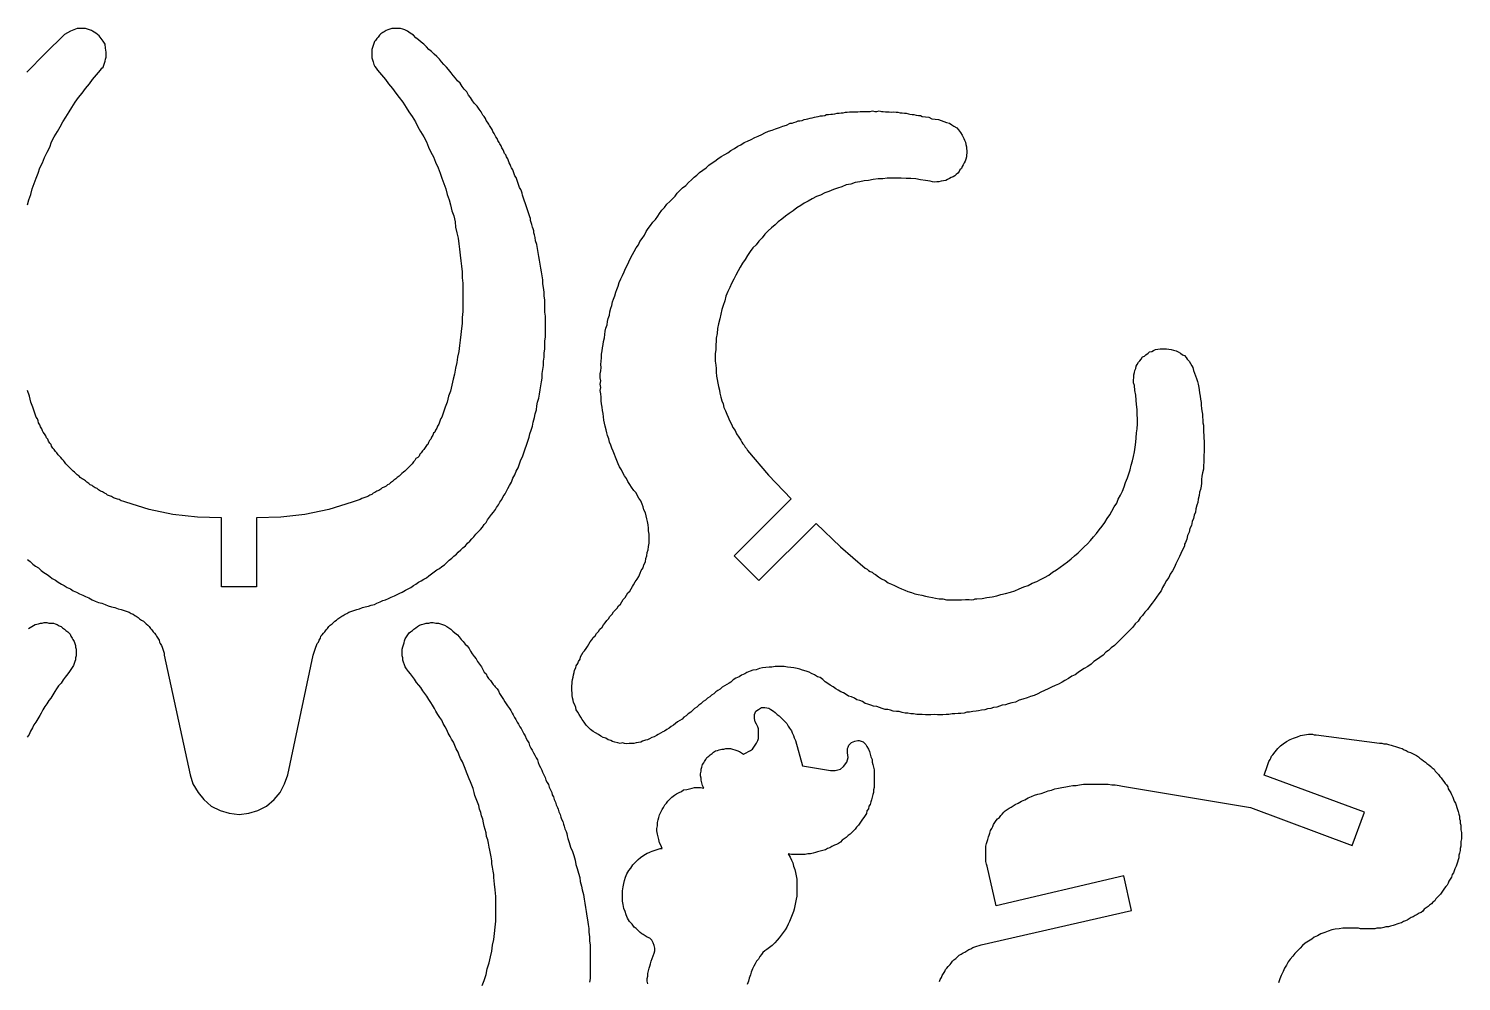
# Model space of a CAD drawing. Extents: x 6 to 899, y 6 to 466.
# Drawn here: x 441.8 to 688.6, y 302 to 466 of the extents above; entities that cross this region are included whole.
import ezdxf

# ---------------------------------------------------------------- set-up
doc = ezdxf.new("R2010")
doc.units = 0
doc.header["$MEASUREMENT"] = 0
doc.layers.add('DEFAULT_LAYER', color=1, linetype='Continuous')

msp = doc.modelspace()

# ---------------------------------------------------------------- linework, layer by layer
at = {"layer": 'DEFAULT_LAYER'}
for points in [[(441.65, 435.68), (441.87, 436.58), (442.21, 437.47), (442.43, 438.48), (442.77, 439.38), (443.1, 440.27), (443.44, 441.17), (443.78, 442.07), (444.22, 442.96), (444.56, 443.86), (445.01, 444.75), (445.46, 445.65), (445.79, 446.55), (446.24, 447.44), (446.8, 448.34), (447.25, 449.12), (447.7, 450.02), (448.26, 450.8), (448.82, 451.7), (449.27, 452.49), (449.83, 453.38), (450.39, 454.17), (451.06, 454.95), (451.62, 455.73), (452.29, 456.52), (452.85, 457.3), (453.52, 458.09), (454.19, 458.87), (454.42, 459.21), (454.64, 459.43), (454.75, 459.77), (454.87, 460.1), (454.98, 460.44), (455.09, 460.78), (455.2, 461.11), (455.2, 461.45), (455.2, 462.01), (455.09, 462.68), (454.98, 463.35), (454.64, 463.91), (454.31, 464.36), (453.97, 464.81), (453.41, 465.26), (452.85, 465.59), (452.63, 465.7), (452.29, 465.82), (451.95, 465.93), (451.62, 466.04), (451.28, 466.04), (450.95, 466.04), (450.5, 466.04), (450.16, 466.04), (449.04, 465.59), (448.03, 465.03), (444.67, 461.78), (441.54, 458.53)], [(441.65, 374.62), (442.1, 374.29), (442.54, 373.84), (442.99, 373.5), (443.55, 373.17), (444, 372.72), (444.45, 372.38), (445.01, 372.05), (445.46, 371.71), (445.9, 371.37), (446.46, 371.04), (446.91, 370.7), (447.47, 370.37), (447.92, 370.14), (448.48, 369.81), (449.04, 369.58), (449.49, 369.25), (450.05, 369.02), (450.61, 368.69), (451.17, 368.46), (451.62, 368.24), (452.18, 368.01), (452.74, 367.68), (453.3, 367.45), (453.86, 367.23), (454.42, 367.12), (454.98, 366.89), (455.54, 366.67), (456.1, 366.45), (456.66, 366.33), (457.22, 366.11), (457.78, 366), (458.12, 365.88), (458.45, 365.77), (458.79, 365.66), (459.12, 365.55), (459.46, 365.32), (459.8, 365.21), (460.13, 364.99), (460.36, 364.88), (460.69, 364.65), (460.92, 364.43), (461.25, 364.2), (461.59, 363.98), (461.81, 363.76), (462.04, 363.53), (462.37, 363.31), (462.6, 363.08), (462.82, 362.75), (463.05, 362.52), (463.27, 362.19), (463.49, 361.96), (463.72, 361.63), (463.83, 361.4), (464.05, 361.07), (464.28, 360.73), (464.39, 360.4), (464.5, 360.17), (464.73, 359.84), (464.84, 359.5), (464.95, 359.16), (465.06, 358.83), (465.17, 358.49), (465.17, 358.15), (469.65, 337.54), (470.1, 335.97), (471, 334.52), (472.01, 333.28), (473.24, 332.16), (474.81, 331.38), (476.38, 330.93), (478.06, 330.71), (479.74, 330.93), (481.31, 331.38), (482.76, 332.16), (484.11, 333.28), (485.12, 334.52), (485.9, 335.97), (486.46, 337.54), (490.83, 358.15), (490.94, 358.49), (491.05, 358.83), (491.16, 359.16), (491.28, 359.5), (491.39, 359.84), (491.5, 360.17), (491.73, 360.4), (491.84, 360.73), (492.06, 361.07), (492.17, 361.4), (492.4, 361.63), (492.62, 361.96), (492.85, 362.19), (493.07, 362.52), (493.29, 362.75), (493.52, 363.08), (493.74, 363.31), (494.08, 363.53), (494.3, 363.76), (494.53, 363.98), (494.86, 364.2), (495.09, 364.43), (495.42, 364.65), (495.76, 364.88), (495.98, 364.99), (496.32, 365.21), (496.65, 365.32), (496.99, 365.55), (497.33, 365.66), (497.66, 365.77), (498, 365.88), (498.33, 366), (498.78, 366.11), (499.34, 366.33), (499.79, 366.45), (500.35, 366.56), (500.8, 366.78), (501.36, 366.89), (501.81, 367.12), (502.37, 367.34), (502.82, 367.57), (503.26, 367.68), (503.82, 367.9), (504.27, 368.13), (504.83, 368.35), (505.28, 368.57), (505.73, 368.8), (506.18, 369.02), (506.74, 369.36), (507.19, 369.58), (507.63, 369.81), (508.08, 370.14), (508.53, 370.37), (508.98, 370.7), (509.43, 370.93), (509.87, 371.26), (510.32, 371.49), (510.77, 371.82), (511.22, 372.16), (511.67, 372.49), (512.11, 372.83), (512.56, 373.05), (513.01, 373.39), (513.46, 373.73), (513.8, 374.06), (514.24, 374.51), (514.69, 374.85), (515.03, 375.18), (515.48, 375.52), (515.81, 375.86), (516.26, 376.3), (516.6, 376.64), (517.04, 376.98), (517.38, 377.42), (517.83, 377.76), (518.16, 378.21), (518.5, 378.54), (518.84, 378.99), (519.17, 379.33), (519.62, 379.78), (519.96, 380.22), (520.29, 380.67), (520.63, 381.01), (520.85, 381.46), (521.19, 381.91), (521.53, 382.35), (521.86, 382.8), (522.2, 383.25), (522.42, 383.59), (522.76, 384.03), (522.98, 384.48), (523.32, 384.93), (523.54, 385.49), (523.88, 385.94), (524.1, 386.39), (524.33, 386.83), (524.66, 387.39), (525, 387.96), (525.22, 388.63), (525.56, 389.19), (525.78, 389.86), (526.12, 390.42), (526.34, 391.09), (526.57, 391.76), (526.9, 392.32), (527.13, 393), (527.35, 393.67), (527.58, 394.34), (527.8, 395.01), (528.02, 395.69), (528.14, 396.25), (528.36, 396.92), (528.58, 397.59), (528.7, 398.26), (528.92, 399.05), (529.03, 399.72), (529.26, 400.39), (529.37, 401.06), (529.48, 401.73), (529.7, 402.41), (529.82, 403.08), (529.93, 403.86), (530.04, 404.54), (530.15, 405.21), (530.26, 405.88), (530.26, 406.66), (530.38, 407.34), (530.49, 408.01), (530.49, 408.79), (530.6, 409.47), (530.6, 410.14), (530.71, 410.92), (530.71, 411.59), (530.71, 412.27), (530.82, 412.94), (530.82, 413.72), (530.82, 414.39), (530.82, 415.07), (530.82, 415.85), (530.82, 416.52), (530.71, 417.2), (530.71, 417.98), (530.71, 418.65), (530.71, 419.32), (530.6, 420), (530.6, 420.67), (530.49, 421.45), (530.38, 422.12), (530.38, 422.8), (530.26, 423.47), (530.15, 424.14), (530.04, 424.81), (529.93, 425.49), (529.82, 426.16), (529.7, 426.83), (529.59, 427.5), (529.48, 428.17), (529.37, 428.85), (529.14, 429.52), (529.03, 430.08), (528.92, 430.53), (528.81, 430.86), (528.81, 431.2), (528.7, 431.54), (528.58, 431.87), (528.47, 432.32), (528.36, 432.66), (528.25, 432.99), (528.25, 433.33), (528.14, 433.66), (528.02, 434), (527.91, 434.34), (527.8, 434.67), (527.69, 435.01), (527.58, 435.34), (527.46, 435.68), (527.35, 436.02), (527.24, 436.35), (527.13, 436.69), (527.01, 437.02), (526.9, 437.36), (526.79, 437.7), (526.68, 438.03), (526.57, 438.37), (526.34, 438.71), (526.23, 439.04), (526.12, 439.38), (526.01, 439.71), (525.89, 440.05), (525.78, 440.39), (525.56, 440.72), (525.45, 441.06), (525.33, 441.39), (525.22, 441.73), (525, 442.07), (524.89, 442.29), (524.77, 442.63), (524.55, 442.96), (524.44, 443.3), (524.33, 443.63), (524.1, 443.97), (523.99, 444.31), (523.77, 444.53), (523.65, 444.87), (523.54, 445.2), (523.32, 445.54), (523.21, 445.88), (522.98, 446.21), (522.87, 446.44), (522.65, 446.77), (522.53, 447.11), (522.31, 447.44), (522.09, 447.78), (521.97, 448), (521.75, 448.34), (521.64, 448.68), (521.41, 449.01), (521.19, 449.35), (521.08, 449.57), (520.85, 449.91), (520.63, 450.24), (520.52, 450.58), (520.29, 450.92), (520.07, 451.14), (519.73, 451.7), (519.4, 452.15), (519.06, 452.71), (518.61, 453.16), (518.28, 453.61), (517.94, 454.17), (517.6, 454.61), (517.27, 455.17), (516.82, 455.62), (516.48, 456.07), (516.15, 456.63), (515.7, 457.08), (515.36, 457.53), (514.92, 457.97), (514.58, 458.42), (514.13, 458.98), (513.8, 459.43), (513.35, 459.88), (512.9, 460.33), (512.56, 460.78), (512.11, 461.22), (511.67, 461.67), (511.22, 462.12), (510.77, 462.46), (510.32, 462.9), (509.87, 463.35), (509.43, 463.69), (508.98, 464.14), (508.53, 464.47), (508.08, 464.92), (507.52, 465.26), (507.07, 465.59), (506.63, 465.82), (506.29, 465.93), (505.84, 466.04), (505.5, 466.04), (505.17, 466.04), (504.72, 466.04), (504.38, 466.04), (504.05, 465.93), (503.71, 465.82), (503.38, 465.7), (503.04, 465.48), (502.82, 465.37), (502.48, 465.14), (502.26, 464.92), (502.03, 464.58), (501.81, 464.36), (501.58, 464.02), (501.36, 463.8), (501.25, 463.46), (501.14, 463.13), (501.02, 462.79), (500.91, 462.46), (500.91, 462.12), (500.91, 461.78), (500.91, 461.34), (500.91, 461), (501.02, 460.66), (501.14, 460.33), (501.25, 459.88), (501.47, 459.54), (501.7, 459.21), (501.92, 458.87), (501.92, 458.87), (502.59, 458.09), (503.26, 457.3), (503.82, 456.52), (504.5, 455.73), (505.06, 454.95), (505.62, 454.17), (506.29, 453.38), (506.85, 452.49), (507.3, 451.7), (507.86, 450.92), (508.42, 450.02), (508.87, 449.12), (509.31, 448.34), (509.87, 447.44), (510.32, 446.55), (510.66, 445.65), (511.11, 444.75), (511.55, 443.97), (511.89, 443.07), (512.34, 442.07), (512.67, 441.17), (513.01, 440.27), (513.35, 439.38), (513.68, 438.48), (513.91, 437.47), (514.24, 436.58), (514.47, 435.68), (514.69, 434.67), (515.03, 433.78), (515.25, 432.77), (515.36, 431.87), (515.59, 430.86), (515.81, 429.97), (515.92, 428.96), (516.04, 428.06), (516.15, 427.05), (516.26, 426.05), (516.37, 425.15), (516.48, 424.14), (516.48, 423.13), (516.6, 422.24), (516.6, 421.23), (516.6, 420.22), (516.6, 419.21), (516.6, 418.32), (516.6, 417.31), (516.48, 416.3), (516.48, 415.29), (516.37, 414.39), (516.26, 413.39), (516.15, 412.38), (516.04, 411.48), (515.92, 410.47), (515.7, 409.47), (515.59, 408.57), (515.36, 407.56), (515.14, 406.55), (514.92, 405.66), (514.69, 404.65), (514.47, 403.64), (514.13, 402.74), (513.91, 401.73), (513.57, 400.84), (513.24, 399.83), (513.12, 399.49), (513.01, 399.16), (512.79, 398.93), (512.67, 398.6), (512.56, 398.26), (512.45, 397.93), (512.23, 397.59), (512.11, 397.25), (511.89, 396.92), (511.78, 396.58), (511.55, 396.36), (511.44, 396.02), (511.22, 395.69), (511.11, 395.35), (510.88, 395.13), (510.66, 394.79), (510.55, 394.45), (510.32, 394.23), (510.1, 393.89), (509.87, 393.56), (509.65, 393.33), (509.43, 393), (509.2, 392.77), (509.09, 392.44), (508.87, 392.21), (508.53, 391.99), (508.31, 391.65), (508.08, 391.43), (507.86, 391.09), (507.63, 390.87), (507.41, 390.64), (507.19, 390.42), (506.85, 390.08), (506.63, 389.86), (506.4, 389.64), (506.07, 389.41), (505.84, 389.19), (505.62, 388.96), (505.28, 388.74), (505.06, 388.52), (504.72, 388.29), (504.5, 388.07), (504.16, 387.84), (503.94, 387.62), (503.6, 387.51), (503.38, 387.28), (503.04, 387.06), (502.7, 386.95), (502.48, 386.72), (502.14, 386.5), (501.81, 386.39), (501.47, 386.16), (501.14, 386.05), (500.91, 385.83), (500.58, 385.71), (500.24, 385.49), (499.9, 385.38), (499.57, 385.27), (499.23, 385.15), (498.9, 384.93), (498.56, 384.82), (498.22, 384.71), (497.89, 384.59), (497.55, 384.48), (493.52, 383.25), (489.37, 382.35), (485.23, 381.91), (481.08, 381.79), (481.08, 369.92), (475.03, 369.92), (475.03, 381.79), (470.89, 381.91), (466.63, 382.35), (462.6, 383.25), (458.56, 384.48), (458.23, 384.59), (457.78, 384.71), (457.44, 384.93), (457.11, 385.04), (456.77, 385.15), (456.44, 385.27), (456.1, 385.49), (455.76, 385.6), (455.43, 385.71), (455.2, 385.94), (454.87, 386.05), (454.53, 386.27), (454.19, 386.39), (453.86, 386.61), (453.63, 386.83), (453.3, 386.95), (452.96, 387.17), (452.74, 387.39), (452.4, 387.51), (452.18, 387.73), (451.84, 387.96), (451.62, 388.18), (451.28, 388.4), (451.06, 388.52), (450.72, 388.74), (450.5, 388.96), (450.16, 389.19), (449.94, 389.41), (449.71, 389.64), (449.49, 389.86), (449.15, 390.2), (448.93, 390.42), (448.71, 390.64), (448.48, 390.87), (448.26, 391.09), (448.03, 391.43), (447.81, 391.65), (447.58, 391.88), (447.36, 392.21), (447.14, 392.44), (446.91, 392.66), (446.69, 393), (446.46, 393.22), (446.24, 393.56), (446.02, 393.78), (445.79, 394.12), (445.68, 394.45), (445.46, 394.68), (445.23, 395.01), (445.12, 395.35), (444.9, 395.57), (444.78, 395.91), (444.56, 396.25), (444.34, 396.58), (444.22, 396.81), (444.11, 397.14), (443.89, 397.48), (443.78, 397.81), (443.55, 398.15), (443.44, 398.49), (443.33, 398.82), (443.1, 399.16), (442.99, 399.49), (442.88, 399.83), (442.54, 400.84), (442.21, 401.73), (441.98, 402.74), (441.65, 403.75)], [(441.83, 362.75), (442.39, 363.09), (442.95, 363.42), (443.51, 363.54), (443.85, 363.65), (444.18, 363.65), (444.52, 363.76), (444.97, 363.76), (445.3, 363.65), (445.75, 363.65), (446.09, 363.65), (446.42, 363.54), (446.76, 363.42), (447.09, 363.2), (447.43, 363.09), (447.65, 362.86), (447.99, 362.64), (448.21, 362.42), (448.55, 362.19), (448.77, 361.97), (449, 361.74), (449.11, 361.41), (449.33, 361.07), (449.45, 360.85), (449.67, 360.51), (449.78, 360.17), (449.9, 359.84), (449.9, 359.5), (450.01, 359.17), (450.01, 358.83), (450.01, 358.49), (450.01, 358.05), (449.9, 357.71), (449.9, 357.37), (449.78, 357.04), (449.67, 356.7), (449.56, 356.37), (449.33, 356.03), (449.11, 355.69), (448.89, 355.36), (448.55, 354.91), (448.1, 354.35), (447.77, 353.9), (447.43, 353.34), (446.98, 352.89), (446.65, 352.33), (446.31, 351.88), (445.97, 351.32), (445.64, 350.76), (445.3, 350.32), (444.97, 349.76), (444.63, 349.31), (444.29, 348.75), (443.96, 348.19), (443.73, 347.74), (443.4, 347.18), (443.06, 346.62), (442.73, 346.17), (442.5, 345.61), (442.16, 345.05), (441.94, 344.49), (441.6, 344.04)], [(519.91, 301.25), (520.25, 302.14), (520.59, 303.15), (520.81, 304.16), (521.15, 305.17), (521.37, 306.18), (521.6, 307.18), (521.71, 308.19), (521.93, 309.2), (522.04, 310.21), (522.16, 311.33), (522.27, 312.34), (522.27, 313.35), (522.27, 314.47), (522.27, 315.47), (522.27, 316.59), (522.16, 317.71), (522.04, 318.72), (521.93, 319.84), (521.93, 320.4), (521.82, 320.96), (521.71, 321.64), (521.6, 322.2), (521.6, 322.76), (521.48, 323.43), (521.37, 323.99), (521.26, 324.55), (521.15, 325.11), (521.03, 325.78), (520.92, 326.34), (520.7, 326.9), (520.59, 327.57), (520.47, 328.13), (520.25, 328.69), (520.14, 329.25), (520.03, 329.93), (519.8, 330.49), (519.69, 331.05), (519.47, 331.61), (519.35, 332.28), (519.13, 332.84), (518.91, 333.4), (518.68, 333.96), (518.57, 334.52), (518.35, 335.19), (518.12, 335.75), (517.9, 336.31), (517.67, 336.87), (517.45, 337.43), (517.23, 337.99), (517, 338.66), (516.78, 339.22), (516.55, 339.78), (516.22, 340.35), (515.99, 340.91), (515.77, 341.47), (515.43, 342.03), (515.21, 342.59), (514.99, 343.15), (514.65, 343.71), (514.43, 344.15), (514.09, 344.71), (513.86, 345.27), (513.53, 345.83), (513.19, 346.39), (512.97, 346.95), (512.63, 347.4), (512.3, 347.96), (511.96, 348.52), (511.74, 348.97), (511.4, 349.53), (511.06, 349.98), (510.73, 350.54), (510.39, 351.1), (510.06, 351.55), (509.72, 352), (509.38, 352.56), (509.05, 353), (508.6, 353.45), (508.26, 354.01), (507.93, 354.46), (507.59, 354.91), (507.26, 355.36), (506.92, 355.81), (506.69, 356.14), (506.58, 356.48), (506.36, 356.93), (506.25, 357.26), (506.25, 357.71), (506.13, 358.05), (506.13, 358.49), (506.13, 358.83), (506.13, 359.17), (506.25, 359.61), (506.36, 359.95), (506.47, 360.29), (506.58, 360.62), (506.69, 360.96), (506.92, 361.29), (507.14, 361.63), (507.37, 361.97), (507.59, 362.19), (507.93, 362.42), (508.15, 362.64), (508.49, 362.86), (508.82, 363.09), (509.16, 363.31), (509.5, 363.42), (509.94, 363.54), (510.28, 363.65), (510.73, 363.65), (511.06, 363.76), (511.51, 363.76), (511.96, 363.65), (512.41, 363.65), (512.74, 363.54), (513.08, 363.42), (513.42, 363.31), (513.86, 363.09), (514.2, 362.86), (514.54, 362.64), (514.87, 362.3), (515.21, 361.97), (515.66, 361.63), (515.99, 361.29), (516.33, 360.85), (516.67, 360.51), (517, 360.06), (517.34, 359.73), (517.67, 359.28), (517.9, 358.83), (518.23, 358.38), (518.57, 357.93), (518.91, 357.49), (519.13, 357.04), (519.47, 356.59), (519.8, 356.14), (520.03, 355.69), (520.25, 355.25), (520.59, 354.91), (520.81, 354.46), (521.03, 354.12), (521.37, 353.79), (521.6, 353.45), (521.82, 353.12), (522.04, 352.89), (522.16, 352.67), (522.49, 352.33), (522.72, 352), (522.94, 351.55), (523.16, 351.21), (523.39, 350.88), (523.61, 350.54), (523.84, 350.09), (524.06, 349.76), (524.28, 349.42), (524.62, 348.97), (524.84, 348.64), (525.07, 348.19), (525.29, 347.85), (525.52, 347.4), (525.74, 347.07), (525.96, 346.62), (526.19, 346.28), (526.41, 345.83), (526.64, 345.5), (526.86, 345.05), (527.08, 344.6), (527.31, 344.27), (527.53, 343.82), (527.76, 343.37), (527.98, 343.03), (528.09, 342.59), (528.32, 342.14), (528.54, 341.8), (528.77, 341.35), (528.99, 340.91), (529.21, 340.46), (529.44, 340.12), (529.55, 339.67), (529.77, 339.22), (530, 338.78), (530.22, 338.33), (530.33, 337.99), (530.56, 337.54), (530.78, 337.1), (530.89, 336.65), (531.12, 336.2), (531.34, 335.86), (531.45, 335.42), (531.68, 334.97), (531.9, 334.52), (532.01, 334.07), (532.24, 333.74), (532.35, 333.29), (532.57, 332.84), (532.69, 332.39), (532.91, 331.94), (533.02, 331.61), (533.13, 331.16), (533.36, 330.71), (533.47, 330.26), (533.58, 329.93), (533.81, 329.48), (533.92, 329.03), (534.03, 328.69), (534.14, 328.25), (534.37, 327.8), (534.48, 327.46), (534.59, 327.01), (534.7, 326.57), (534.93, 325.89), (535.15, 325.11), (535.49, 324.32), (535.71, 323.65), (535.94, 322.87), (536.05, 322.08), (536.27, 321.41), (536.5, 320.63), (536.72, 319.84), (536.83, 319.17), (537.06, 318.39), (537.17, 317.71), (537.39, 316.93), (537.5, 316.15), (537.62, 315.47), (537.73, 314.69), (537.84, 314.02), (537.95, 313.23), (538.06, 312.56), (538.18, 311.78), (538.29, 311.1), (538.29, 310.43), (538.4, 309.65), (538.4, 308.98), (538.51, 308.19), (538.51, 307.52), (538.51, 306.74), (538.51, 306.06), (538.51, 305.39), (538.51, 304.61), (538.51, 303.93), (538.51, 303.15), (538.51, 302.48), (538.4, 301.81)], [(548.45, 301.54), (548.34, 301.99), (548.34, 302.44), (548.45, 302.89), (548.45, 303.34), (548.56, 303.78), (548.67, 304.23), (548.79, 304.57), (548.9, 305.02), (549.01, 305.46), (549.23, 305.91), (549.35, 306.36), (549.57, 306.81), (549.68, 307.26), (549.68, 307.71), (549.57, 308.15), (549.35, 308.6), (549.12, 309.05), (548.79, 309.39), (548.34, 309.61), (548, 309.83), (547.67, 310.06), (547.44, 310.17), (547.11, 310.39), (546.88, 310.62), (546.66, 310.84), (546.43, 311.07), (546.1, 311.29), (545.76, 311.85), (545.31, 312.3), (544.98, 312.86), (544.75, 313.42), (544.53, 313.98), (544.3, 314.54), (544.19, 315.21), (544.08, 315.77), (544.08, 316.33), (544.08, 317), (544.08, 317.56), (544.19, 318.24), (544.3, 318.8), (544.42, 319.36), (544.64, 319.92), (544.86, 320.48), (545.2, 321.04), (545.54, 321.49), (545.87, 322.05), (546.32, 322.49), (546.77, 322.94), (547.22, 323.28), (547.78, 323.73), (548.34, 324.06), (548.67, 324.17), (548.9, 324.29), (549.23, 324.4), (549.57, 324.51), (549.91, 324.62), (550.24, 324.73), (550.58, 324.85), (550.91, 324.85), (550.69, 325.41), (550.47, 325.85), (550.35, 326.41), (550.24, 326.86), (550.13, 327.31), (550.02, 327.87), (550.02, 328.32), (550.13, 328.77), (550.13, 329.33), (550.24, 329.78), (550.35, 330.22), (550.47, 330.67), (550.69, 331.12), (550.91, 331.57), (551.14, 331.9), (551.36, 332.35), (551.7, 332.69), (551.92, 333.02), (552.26, 333.36), (552.6, 333.7), (553.04, 334.03), (553.38, 334.26), (553.83, 334.48), (554.28, 334.7), (554.61, 334.93), (555.17, 335.04), (555.62, 335.15), (556.07, 335.26), (556.52, 335.38), (557.08, 335.38), (557.52, 335.38), (558.08, 335.26), (557.86, 335.71), (557.75, 336.16), (557.64, 336.61), (557.64, 336.95), (557.52, 337.39), (557.52, 337.73), (557.64, 338.18), (557.64, 338.51), (557.75, 338.85), (557.86, 339.3), (558.08, 339.63), (558.2, 339.86), (558.42, 340.19), (558.64, 340.53), (558.98, 340.75), (559.2, 340.98), (559.54, 341.2), (559.77, 341.43), (560.1, 341.65), (560.44, 341.76), (560.77, 341.87), (561.22, 341.99), (561.56, 341.99), (561.89, 342.1), (562.34, 342.1), (562.68, 342.1), (563.01, 341.99), (563.46, 341.87), (563.8, 341.76), (564.25, 341.54), (564.58, 341.31), (564.92, 341.09), (565.37, 341.31), (565.81, 341.54), (566.15, 341.76), (566.49, 341.99), (566.71, 342.32), (566.94, 342.66), (567.16, 343), (567.38, 343.44), (567.5, 343.78), (567.5, 344.23), (567.5, 344.56), (567.5, 345.01), (567.5, 345.46), (567.38, 345.8), (567.16, 346.24), (566.94, 346.69), (566.82, 347.25), (566.82, 347.92), (567.05, 348.48), (567.5, 348.82), (568.06, 349.16), (568.62, 349.16), (569.29, 349.04), (569.62, 348.82), (570.07, 348.48), (570.41, 348.26), (570.74, 347.92), (571.08, 347.7), (571.42, 347.36), (571.75, 347.03), (572.09, 346.69), (572.42, 346.36), (572.65, 345.91), (572.87, 345.57), (573.21, 345.12), (573.32, 344.79), (573.54, 344.34), (573.66, 343.89), (573.88, 343.44), (575.11, 339.07), (579.93, 338.29), (580.71, 338.29), (581.61, 338.51), (582.17, 338.96), (582.73, 339.75), (582.96, 340.53), (582.84, 341.31), (582.84, 341.76), (582.84, 342.1), (582.96, 342.32), (583.07, 342.66), (583.52, 343.11), (584.08, 343.33), (584.64, 343.44), (584.86, 343.44), (585.2, 343.33), (585.53, 343.22), (585.76, 343), (585.98, 342.77), (586.2, 342.43), (586.43, 341.99), (586.65, 341.54), (586.76, 341.09), (586.88, 340.64), (587.1, 340.19), (587.1, 339.75), (587.21, 339.3), (587.32, 338.85), (587.44, 338.4), (587.44, 337.95), (587.44, 337.51), (587.44, 337.06), (587.44, 336.61), (587.44, 336.27), (587.44, 335.83), (587.44, 335.38), (587.32, 334.93), (587.32, 334.48), (587.21, 334.14), (587.1, 333.7), (586.99, 333.25), (586.88, 332.91), (586.76, 332.46), (586.54, 332.13), (586.43, 331.68), (586.2, 331.34), (586.09, 330.9), (585.87, 330.56), (585.64, 330.22), (585.42, 329.89), (585.2, 329.55), (584.97, 329.22), (584.75, 328.88), (584.41, 328.54), (584.19, 328.21), (583.85, 327.87), (583.63, 327.65), (583.29, 327.31), (582.96, 327.09), (582.62, 326.75), (582.28, 326.53), (581.95, 326.3), (581.61, 325.97), (581.28, 325.74), (580.94, 325.52), (580.6, 325.41), (580.15, 325.18), (579.82, 324.96), (579.37, 324.85), (579.03, 324.62), (578.59, 324.51), (578.14, 324.4), (577.69, 324.29), (577.35, 324.17), (576.91, 324.06), (576.46, 323.95), (576.01, 323.95), (575.56, 323.84), (575.11, 323.84), (574.55, 323.84), (574.11, 323.84), (573.66, 323.84), (573.21, 323.84), (572.65, 323.95), (572.98, 323.39), (573.21, 322.83), (573.43, 322.38), (573.54, 321.82), (573.77, 321.26), (573.88, 320.7), (573.99, 320.14), (574.11, 319.58), (574.11, 319.02), (574.11, 318.46), (574.11, 317.9), (574.11, 317.23), (574.11, 316.67), (573.99, 316.11), (573.88, 315.55), (573.77, 314.99), (573.66, 314.43), (573.54, 313.98), (573.32, 313.42), (573.1, 312.86), (572.87, 312.3), (572.65, 311.85), (572.42, 311.29), (572.09, 310.84), (571.75, 310.39), (571.42, 309.95), (571.08, 309.5), (570.74, 309.05), (570.3, 308.6), (569.85, 308.15), (569.4, 307.82), (568.95, 307.48), (568.62, 307.26), (568.28, 306.92), (568.06, 306.58), (567.72, 306.25), (567.5, 305.8), (567.16, 305.46), (566.94, 305.02), (566.71, 304.57), (566.49, 304.12), (566.26, 303.56), (566.15, 303.11), (565.93, 302.55), (565.81, 301.99), (565.59, 301.43)], [(598.7, 301.97), (598.82, 302.31), (599.04, 302.65), (599.15, 302.98), (599.38, 303.32), (599.6, 303.66), (599.71, 303.99), (599.94, 304.22), (600.16, 304.55), (600.5, 304.89), (600.72, 305.11), (600.94, 305.45), (601.17, 305.67), (601.5, 305.9), (601.84, 306.23), (602.06, 306.46), (602.4, 306.68), (602.74, 306.9), (603.07, 307.02), (603.41, 307.24), (603.74, 307.46), (604.08, 307.58), (604.42, 307.8), (604.75, 307.91), (605.09, 308.02), (605.54, 308.14), (605.87, 308.25), (631.75, 314.19), (630.41, 320.12), (608.45, 314.97), (606.88, 321.8), (606.77, 322.14), (606.66, 322.59), (606.66, 322.92), (606.66, 323.37), (606.66, 323.71), (606.66, 324.16), (606.66, 324.49), (606.66, 324.94), (606.66, 325.28), (606.77, 325.73), (606.88, 326.06), (606.99, 326.4), (607.11, 326.85), (607.22, 327.18), (607.33, 327.52), (607.44, 327.97), (607.67, 328.3), (607.89, 328.64), (608, 328.97), (608.23, 329.31), (608.45, 329.65), (608.67, 329.98), (609.01, 330.21), (609.23, 330.54), (609.46, 330.77), (609.79, 331.1), (610.02, 331.33), (610.35, 331.55), (610.69, 331.78), (611.03, 332), (611.36, 332.22), (611.7, 332.45), (612.26, 332.67), (612.82, 333.01), (613.38, 333.23), (613.94, 333.57), (614.5, 333.79), (615.06, 334.02), (615.62, 334.24), (616.18, 334.35), (616.85, 334.58), (617.41, 334.8), (617.97, 334.91), (618.53, 335.14), (619.2, 335.25), (619.77, 335.36), (620.44, 335.47), (621, 335.58), (621.67, 335.7), (622.23, 335.7), (622.79, 335.81), (623.46, 335.92), (624.02, 335.92), (624.69, 335.92), (625.25, 335.92), (625.93, 335.92), (626.49, 335.92), (627.16, 335.92), (627.72, 335.92), (628.39, 335.81), (628.95, 335.81), (629.62, 335.7), (630.18, 335.58), (630.86, 335.47), (652.25, 331.89), (669.73, 325.39), (671.86, 331.1), (654.61, 337.49), (655.17, 339.17), (655.28, 339.51), (655.39, 339.84), (655.62, 340.18), (655.73, 340.4), (655.84, 340.74), (656.06, 340.96), (656.51, 341.52), (656.96, 342.08), (657.41, 342.53), (657.86, 342.87), (658.42, 343.31), (659.09, 343.65), (659.65, 343.87), (660.32, 344.1), (660.88, 344.32), (661.55, 344.43), (662.22, 344.55), (662.56, 344.55), (662.9, 344.55), (663.23, 344.43), (663.57, 344.43), (674.44, 342.98), (674.88, 342.98), (675.22, 342.87), (675.67, 342.87), (676, 342.75), (676.45, 342.64), (676.79, 342.53), (677.24, 342.42), (677.57, 342.31), (677.91, 342.19), (678.36, 342.08), (678.69, 341.86), (679.03, 341.75), (679.37, 341.52), (679.81, 341.41), (680.15, 341.19), (680.49, 341.07), (680.82, 340.85), (681.16, 340.63), (681.38, 340.4), (681.72, 340.18), (682.05, 339.95), (682.39, 339.73), (682.61, 339.51), (682.95, 339.28), (683.29, 338.95), (683.51, 338.72), (683.85, 338.5), (684.07, 338.16), (684.3, 337.94), (684.63, 337.6), (684.86, 337.26), (685.08, 337.04), (685.3, 336.7), (685.53, 336.37), (685.75, 336.03), (685.98, 335.81), (686.2, 335.47), (686.31, 335.14), (686.54, 334.8), (686.76, 334.46), (686.87, 334.13), (687.1, 333.68), (687.21, 333.34), (687.32, 333.01), (687.54, 332.67), (687.66, 332.34), (687.77, 331.89), (687.88, 331.55), (687.99, 331.22), (688.1, 330.77), (688.22, 330.43), (688.22, 329.98), (688.33, 329.65), (688.33, 329.2), (688.44, 328.86), (688.44, 328.41), (688.44, 328.08), (688.55, 327.63), (688.55, 327.29), (688.55, 326.85), (688.55, 326.51), (688.44, 326.06), (688.44, 325.61), (688.44, 325.28), (688.33, 324.83), (688.33, 324.49), (688.22, 324.05), (688.1, 323.71), (688.1, 323.26), (687.99, 322.92), (687.88, 322.48), (687.77, 322.14), (687.66, 321.8), (687.43, 321.36), (687.32, 321.02), (687.21, 320.68), (686.98, 320.35), (686.87, 319.9), (686.65, 319.56), (686.42, 319.23), (686.31, 318.89), (686.09, 318.56), (685.86, 318.33), (685.64, 318), (685.42, 317.66), (685.19, 317.32), (684.97, 316.99), (684.74, 316.76), (684.41, 316.43), (684.18, 316.2), (683.96, 315.87), (683.62, 315.64), (683.4, 315.31), (683.06, 315.08), (682.84, 314.86), (682.5, 314.63), (682.17, 314.41), (681.94, 314.07), (681.61, 313.85), (681.27, 313.74), (680.93, 313.51), (680.6, 313.29), (680.26, 313.07), (679.93, 312.95), (679.59, 312.73), (679.25, 312.51), (678.92, 312.39), (678.58, 312.28), (678.25, 312.06), (677.8, 311.95), (677.46, 311.83), (677.13, 311.72), (676.79, 311.61), (676.34, 311.5), (676, 311.39), (675.56, 311.39), (675.22, 311.27), (674.77, 311.16), (674.44, 311.16), (673.99, 311.16), (673.65, 311.05), (673.2, 311.05), (672.87, 311.05), (672.42, 311.05), (672.08, 311.05), (671.64, 311.05), (671.19, 311.05), (670.85, 311.16), (670.52, 311.16), (670.18, 311.16), (669.84, 311.16), (669.51, 311.16), (669.17, 311.16), (668.83, 311.16), (668.5, 311.16), (668.16, 311.16), (667.49, 311.05), (666.82, 310.94), (666.26, 310.83), (665.59, 310.6), (665.03, 310.38), (664.35, 310.15), (663.79, 309.82), (663.23, 309.59), (662.79, 309.26), (662.22, 308.92), (661.66, 308.58), (661.22, 308.14), (660.77, 307.69), (660.32, 307.24), (659.87, 306.79), (659.54, 306.34), (659.09, 305.78), (658.75, 305.34), (658.42, 304.78), (658.08, 304.22), (657.86, 303.66), (657.52, 302.98), (657.3, 302.42), (657.07, 301.75)]]:
    msp.add_lwpolyline(points, dxfattribs=at)
msp.add_lwpolyline([(546.05, 386.52), (545.65, 387.08), (545.33, 387.55), (545.02, 388.03), (544.78, 388.58), (544.46, 389.06), (544.14, 389.53), (543.91, 390.09), (543.59, 390.56), (543.35, 391.12), (543.11, 391.67), (542.88, 392.23), (542.72, 392.7), (542.48, 393.26), (542.24, 393.81), (542.08, 394.29), (541.85, 394.84), (541.77, 395.4), (541.53, 395.95), (541.37, 396.43), (541.29, 396.98), (541.13, 397.61), (540.98, 398.09), (540.9, 398.64), (540.82, 399.2), (540.74, 399.75), (540.66, 400.31), (540.58, 400.86), (540.5, 401.42), (540.42, 401.97), (540.42, 402.6), (540.34, 403.16), (540.26, 403.71), (540.34, 404.27), (540.26, 404.82), (540.34, 405.38), (540.26, 405.93), (540.26, 406.57), (540.34, 407.12), (540.42, 407.67), (540.34, 408.23), (540.42, 408.78), (540.5, 409.34), (540.5, 409.97), (540.58, 410.53), (540.66, 411.08), (540.74, 411.64), (540.82, 412.19), (540.98, 412.82), (541.06, 413.38), (541.13, 413.93), (541.21, 414.49), (541.45, 415.04), (541.53, 415.6), (541.61, 416.15), (541.85, 416.71), (541.93, 417.26), (542.08, 417.89), (542.24, 418.37), (542.4, 419), (542.56, 419.48), (542.8, 420.03), (542.96, 420.67), (543.11, 421.14), (543.35, 421.7), (543.51, 422.33), (543.83, 422.96), (544.07, 423.52), (544.38, 424.15), (544.62, 424.71), (544.94, 425.34), (545.17, 425.89), (545.49, 426.53), (545.81, 427.16), (546.13, 427.64), (546.44, 428.27), (546.84, 428.83), (547.08, 429.38), (547.47, 429.93), (547.87, 430.49), (548.18, 431.12), (548.5, 431.6), (548.9, 432.15), (549.29, 432.71), (549.77, 433.18), (550.17, 433.74), (550.48, 434.21), (550.88, 434.77), (551.35, 435.24), (551.75, 435.8), (552.22, 436.27), (552.7, 436.75), (553.18, 437.22), (553.49, 437.7), (553.97, 438.17), (554.44, 438.65), (555, 439.05), (555.47, 439.52), (555.95, 440), (556.42, 440.47), (556.9, 440.79), (557.37, 441.26), (557.93, 441.66), (558.48, 442.06), (558.96, 442.53), (559.51, 442.93), (559.99, 443.24), (560.54, 443.64), (561.1, 444.04), (561.73, 444.35), (562.21, 444.67), (562.76, 445.07), (563.39, 445.38), (563.95, 445.78), (564.5, 446.02), (565.06, 446.41), (565.61, 446.65), (566.25, 446.97), (566.88, 447.28), (567.43, 447.52), (568.07, 447.84), (568.62, 448.08), (569.26, 448.39), (569.89, 448.55), (570.44, 448.79), (571.16, 449.03), (571.71, 449.26), (572.35, 449.42), (572.98, 449.74), (573.3, 449.74), (573.61, 449.9), (574.01, 449.98), (574.33, 450.14), (574.64, 450.14), (575.04, 450.21), (575.36, 450.37), (575.75, 450.45), (575.99, 450.53), (576.39, 450.61), (576.78, 450.69), (577.18, 450.77), (577.42, 450.85), (577.81, 450.93), (578.21, 451.01), (578.53, 451.01), (578.92, 451.09), (579.24, 451.24), (579.56, 451.24), (579.95, 451.32), (580.27, 451.32), (580.66, 451.4), (581.06, 451.48), (581.38, 451.48), (581.77, 451.56), (582.09, 451.56), (582.49, 451.64), (582.8, 451.64), (583.2, 451.72), (583.52, 451.72), (583.99, 451.72), (584.31, 451.72), (584.63, 451.72), (585.02, 451.8), (585.34, 451.8), (585.65, 451.8), (586.13, 451.8), (586.45, 451.8), (586.76, 451.8), (587.16, 451.88), (587.56, 451.8), (587.87, 451.8), (588.27, 451.88), (588.67, 451.8), (588.98, 451.8), (589.38, 451.72), (589.69, 451.72), (590.01, 451.72), (590.41, 451.64), (590.8, 451.72), (591.2, 451.64), (591.52, 451.64), (591.91, 451.56), (592.23, 451.56), (592.63, 451.48), (592.94, 451.48), (593.34, 451.4), (593.58, 451.32), (593.97, 451.24), (594.29, 451.24), (594.69, 451.17), (595.08, 451.09), (595.4, 451.09), (595.72, 450.93), (596.27, 450.85), (596.82, 450.77), (597.38, 450.53), (597.93, 450.45), (598.49, 450.37), (598.96, 450.21), (599.44, 450.06), (599.91, 449.9), (600.39, 449.74), (600.79, 449.5), (601.18, 449.26), (601.66, 448.95), (601.97, 448.63), (602.29, 448.16), (602.61, 447.68), (602.85, 447.13), (603, 446.81), (603.16, 446.49), (603.24, 446.1), (603.32, 445.7), (603.32, 445.38), (603.4, 444.99), (603.4, 444.67), (603.32, 444.27), (603.32, 443.96), (603.24, 443.56), (603.08, 443.24), (602.92, 442.93), (602.77, 442.61), (602.61, 442.29), (602.45, 441.98), (602.21, 441.74), (602.05, 441.42), (601.82, 441.18), (601.58, 440.95), (601.34, 440.71), (601.02, 440.55), (600.71, 440.39), (600.39, 440.23), (600.07, 440.07), (599.76, 439.92), (599.36, 439.84), (598.96, 439.76), (598.57, 439.68), (598.25, 439.68), (597.85, 439.6), (597.46, 439.68), (597.06, 439.76), (596.27, 439.92), (595.4, 440), (594.61, 440.15), (593.74, 440.23), (592.94, 440.23), (592.07, 440.31), (591.28, 440.31), (590.49, 440.31), (589.69, 440.31), (588.9, 440.15), (588.11, 440.15), (587.24, 440.07), (586.45, 439.92), (585.73, 439.84), (584.94, 439.68), (584.15, 439.52), (583.44, 439.28), (582.64, 439.12), (581.85, 438.81), (581.14, 438.57), (580.43, 438.33), (579.63, 438.02), (578.92, 437.78), (578.21, 437.38), (577.5, 437.14), (576.78, 436.75), (576.07, 436.35), (575.36, 435.96), (574.8, 435.56), (574.09, 435.16), (573.46, 434.69), (572.82, 434.21), (572.19, 433.74), (571.55, 433.26), (570.92, 432.79), (570.37, 432.23), (569.73, 431.76), (569.18, 431.2), (568.62, 430.65), (568.15, 430.01), (567.59, 429.46), (567.12, 428.83), (566.56, 428.27), (566.09, 427.64), (565.61, 427), (565.22, 426.29), (564.74, 425.66), (564.35, 424.94), (564.03, 424.31), (563.63, 423.6), (563.24, 422.88), (562.84, 422.17), (562.6, 421.46), (562.21, 420.75), (561.89, 419.95), (561.73, 419.16), (561.41, 418.37), (561.18, 417.66), (561.02, 416.86), (560.86, 416.07), (560.62, 415.2), (560.46, 414.41), (560.38, 413.54), (560.23, 412.74), (560.23, 412.43), (560.23, 412.11), (560.15, 411.71), (560.15, 411.4), (560.15, 411.08), (560.15, 410.76), (560.07, 410.05), (560.07, 409.42), (560.07, 408.78), (560.15, 408.07), (560.23, 407.52), (560.23, 406.88), (560.31, 406.17), (560.38, 405.62), (560.54, 404.98), (560.62, 404.43), (560.78, 403.79), (560.86, 403.24), (561.02, 402.6), (561.18, 401.97), (561.41, 401.42), (561.57, 400.78), (561.81, 400.23), (562.05, 399.67), (562.29, 399.12), (562.52, 398.56), (562.84, 397.93), (563.08, 397.38), (563.47, 396.82), (563.71, 396.27), (564.11, 395.71), (564.5, 395.16), (564.66, 394.84), (564.82, 394.52), (565.06, 394.29), (565.22, 393.97), (565.45, 393.73), (565.61, 393.42), (569.26, 389.14), (573.14, 385.1), (563.32, 375.27), (567.59, 371), (577.42, 380.82), (581.61, 376.78), (585.89, 373.14), (586.21, 372.98), (586.45, 372.74), (586.76, 372.58), (587.08, 372.42), (587.32, 372.19), (587.64, 372.03), (588.19, 371.63), (588.67, 371.31), (589.3, 371), (589.85, 370.6), (590.41, 370.36), (590.96, 370.13), (591.6, 369.81), (592.15, 369.57), (592.71, 369.33), (593.26, 369.1), (593.89, 368.94), (594.45, 368.7), (595, 368.62), (595.64, 368.46), (596.27, 368.3), (596.82, 368.22), (597.46, 368.07), (598.01, 367.99), (598.65, 367.83), (599.28, 367.83), (599.91, 367.67), (600.55, 367.67), (601.18, 367.67), (601.82, 367.67), (602.45, 367.67), (603.16, 367.75), (603.48, 367.75), (603.8, 367.75), (604.19, 367.67), (604.59, 367.75), (604.83, 367.83), (605.14, 367.83), (606.01, 367.91), (606.81, 368.07), (607.76, 368.22), (608.55, 368.38), (609.26, 368.62), (610.05, 368.78), (610.93, 369.02), (611.64, 369.25), (612.43, 369.57), (613.22, 369.89), (613.94, 370.13), (614.65, 370.52), (615.44, 370.84), (616.07, 371.16), (616.79, 371.55), (617.5, 371.95), (618.13, 372.42), (618.85, 372.82), (619.48, 373.29), (620.11, 373.77), (620.75, 374.24), (621.38, 374.72), (621.94, 375.27), (622.57, 375.75), (623.05, 376.23), (623.6, 376.78), (624.15, 377.33), (624.71, 377.89), (625.18, 378.52), (625.74, 379.08), (626.21, 379.71), (626.69, 380.34), (627.17, 380.98), (627.56, 381.69), (628.04, 382.32), (628.35, 382.96), (628.75, 383.67), (629.22, 384.31), (629.46, 385.02), (629.86, 385.73), (630.18, 386.37), (630.49, 387.16), (630.73, 387.87), (631.05, 388.66), (631.28, 389.38), (631.52, 390.09), (631.68, 390.88), (631.92, 391.59), (632.08, 392.39), (632.24, 393.18), (632.39, 393.97), (632.47, 394.84), (632.55, 395.55), (632.63, 396.43), (632.71, 397.14), (632.79, 398.01), (632.79, 398.8), (632.71, 399.67), (632.71, 400.47), (632.63, 401.34), (632.55, 402.05), (632.47, 402.92), (632.31, 403.71), (632.24, 404.59), (632.08, 405.06), (632.08, 405.54), (632.16, 405.93), (632.16, 406.41), (632.24, 406.8), (632.31, 407.2), (632.47, 407.52), (632.55, 407.91), (632.71, 408.23), (632.95, 408.63), (633.19, 408.86), (633.42, 409.1), (633.66, 409.5), (633.98, 409.66), (634.22, 409.89), (634.61, 410.13), (634.85, 410.37), (635.25, 410.45), (635.56, 410.61), (635.88, 410.76), (636.28, 410.84), (636.67, 410.92), (636.99, 410.92), (637.46, 410.92), (637.78, 410.92), (638.18, 410.84), (638.57, 410.76), (638.97, 410.69), (639.44, 410.53), (639.76, 410.37), (640.16, 410.13), (640.55, 409.89), (640.87, 409.73), (641.19, 409.42), (641.35, 409.1), (641.66, 408.78), (641.9, 408.39), (642.14, 407.99), (642.3, 407.67), (642.45, 407.2), (642.61, 406.72), (642.77, 406.25), (642.93, 405.77), (643.09, 405.3), (643.25, 404.82), (643.33, 404.27), (643.4, 403.87), (643.48, 403.32), (643.56, 402.76), (643.64, 402.21), (643.72, 401.65), (643.72, 401.18), (643.8, 400.62), (643.88, 400.23), (643.96, 399.67), (643.96, 399.2), (644.04, 398.64), (644.04, 398.17), (644.12, 397.77), (644.12, 397.3), (644.12, 396.82), (644.12, 396.5), (644.2, 396.11), (644.2, 395.79), (644.2, 395.48), (644.28, 395.08), (644.28, 394.45), (644.28, 393.81), (644.28, 393.18), (644.2, 392.62), (644.2, 391.99), (644.2, 391.36), (644.12, 390.8), (644.12, 390.17), (643.96, 389.53), (643.88, 388.98), (643.8, 388.42), (643.8, 387.79), (643.72, 387.24), (643.64, 386.68), (643.48, 386.21), (643.4, 385.65), (643.25, 385.02), (643.17, 384.46), (643.01, 383.99), (642.85, 383.35), (642.77, 382.8), (642.53, 382.25), (642.45, 381.69), (642.22, 381.14), (642.06, 380.5), (641.82, 379.95), (641.66, 379.31), (641.42, 378.76), (641.27, 378.13), (641.03, 377.57), (640.87, 377.26), (640.87, 376.94), (640.55, 376.3), (640.24, 375.67), (640, 375.12), (639.68, 374.48), (639.36, 373.85), (639.13, 373.29), (638.81, 372.66), (638.41, 372.11), (638.18, 371.55), (637.78, 371), (637.46, 370.36), (637.07, 369.81), (636.83, 369.25), (636.43, 368.7), (636.04, 368.14), (635.64, 367.59), (635.32, 367.12), (634.93, 366.56), (634.53, 366.01), (634.06, 365.53), (633.66, 364.98), (633.26, 364.58), (632.87, 364.03), (632.39, 363.55), (632, 363), (631.52, 362.52), (631.13, 362.12), (630.65, 361.65), (630.18, 361.17), (629.7, 360.7), (629.3, 360.3), (628.83, 359.83), (628.27, 359.43), (627.8, 358.96), (627.32, 358.64), (626.85, 358.16), (626.29, 357.77), (625.74, 357.37), (625.26, 357.05), (624.79, 356.58), (624.23, 356.18), (623.6, 355.87), (623.12, 355.55), (622.57, 355.15), (622.02, 354.76), (621.46, 354.52), (620.91, 354.12), (620.27, 353.81), (619.8, 353.49), (619.16, 353.17), (618.61, 352.94), (617.98, 352.62), (617.42, 352.38), (616.79, 352.06), (616.15, 351.75), (615.6, 351.51), (614.97, 351.19), (614.33, 351.03), (613.78, 350.8), (613.06, 350.56), (612.43, 350.4), (611.8, 350.08), (611.16, 349.92), (610.53, 349.77), (610.05, 349.61), (609.5, 349.53), (609.02, 349.37), (608.55, 349.21), (607.99, 349.13), (607.52, 348.97), (606.96, 348.89), (606.49, 348.74), (605.93, 348.66), (605.38, 348.58), (604.98, 348.5), (604.43, 348.42), (603.87, 348.34), (603.4, 348.34), (602.92, 348.18), (602.37, 348.1), (601.89, 348.1), (601.34, 348.02), (600.86, 348.02), (600.31, 347.94), (599.83, 347.94), (599.28, 347.87), (598.81, 347.87), (598.33, 347.87), (597.78, 347.94), (597.22, 347.87), (596.75, 347.87), (596.27, 347.87), (595.72, 347.94), (595.24, 347.94), (594.76, 347.94), (594.21, 348.02), (593.74, 348.02), (593.26, 348.18), (592.78, 348.18), (592.23, 348.26), (591.75, 348.42), (591.28, 348.42), (590.72, 348.5), (590.25, 348.66), (589.77, 348.82), (589.3, 348.82), (588.82, 348.97), (588.35, 349.13), (587.87, 349.29), (587.32, 349.37), (586.84, 349.53), (586.37, 349.69), (585.89, 349.85), (585.42, 350.16), (584.94, 350.32), (584.47, 350.48), (584.07, 350.72), (583.52, 350.95), (583.04, 351.11), (582.64, 351.35), (582.17, 351.67), (581.69, 351.83), (581.22, 352.14), (580.82, 352.38), (580.35, 352.7), (579.87, 353.01), (579.48, 353.25), (579, 353.57), (578.6, 353.96), (578.13, 354.28), (577.65, 354.44), (577.18, 354.76), (576.62, 354.99), (576.23, 355.23), (575.75, 355.39), (575.12, 355.55), (574.64, 355.71), (574.17, 355.87), (573.61, 355.95), (573.06, 356.02), (572.5, 356.1), (571.95, 356.18), (571.47, 356.18), (570.84, 356.18), (570.37, 356.18), (569.81, 356.1), (569.34, 356.1), (568.78, 356.02), (568.23, 355.95), (567.67, 355.87), (567.12, 355.63), (566.56, 355.55), (566.09, 355.39), (565.53, 355.15), (565.14, 354.92), (564.58, 354.68), (564.19, 354.44), (563.63, 354.2), (563.16, 353.89), (562.76, 353.49), (562.44, 353.33), (562.05, 353.09), (561.65, 352.86), (561.26, 352.62), (560.94, 352.3), (560.54, 352.06), (560.15, 351.83), (559.83, 351.51), (559.43, 351.27), (559.12, 350.95), (558.72, 350.72), (558.4, 350.4), (558.01, 350.16), (557.61, 349.77), (557.22, 349.53), (556.9, 349.21), (556.5, 348.97), (556.19, 348.66), (555.87, 348.34), (555.39, 348.02), (555.08, 347.71), (554.68, 347.47), (554.36, 347.15), (553.97, 346.91), (553.57, 346.68), (553.25, 346.36), (552.86, 346.12), (552.46, 345.88), (552.15, 345.57), (551.75, 345.33), (551.35, 345.09), (551.04, 344.93), (550.64, 344.7), (550.24, 344.46), (549.93, 344.3), (549.53, 344.06), (549.14, 343.98), (548.74, 343.75), (548.42, 343.59), (548.03, 343.51), (547.55, 343.35), (547.23, 343.19), (546.84, 343.11), (546.44, 343.03), (546.05, 342.95), (545.73, 342.95), (545.25, 342.95), (544.86, 342.87), (544.46, 342.95), (544.07, 343.03), (543.67, 342.95), (543.27, 343.03), (542.8, 343.19), (542.4, 343.27), (542.08, 343.43), (541.61, 343.59), (541.21, 343.83), (540.74, 343.98), (540.34, 344.22), (539.95, 344.46), (539.47, 344.78), (539.07, 345.01), (538.6, 345.33), (538.2, 345.73), (537.81, 346.12), (537.49, 346.6), (537.17, 347.07), (536.94, 347.47), (536.62, 347.94), (536.38, 348.34), (536.14, 348.74), (536.06, 349.13), (535.91, 349.61), (535.67, 350), (535.59, 350.4), (535.51, 350.8), (535.43, 351.19), (535.43, 351.67), (535.35, 352.06), (535.35, 352.38), (535.35, 352.86), (535.43, 353.25), (535.43, 353.57), (535.51, 353.96), (535.59, 354.36), (535.67, 354.76), (535.75, 355.15), (535.83, 355.55), (536.06, 355.95), (536.14, 356.34), (536.38, 356.74), (536.54, 357.05), (536.78, 357.45), (536.86, 357.85), (537.09, 358.24), (537.33, 358.64), (537.57, 358.88), (537.81, 359.27), (538.04, 359.67), (538.28, 360.06), (538.52, 360.46), (538.84, 360.78), (539.07, 361.17), (539.39, 361.49), (539.63, 361.89), (539.95, 362.2), (540.18, 362.6), (540.58, 363), (540.82, 363.39), (541.13, 363.71), (541.37, 364.1), (541.69, 364.42), (541.93, 364.82), (542.32, 365.21), (542.56, 365.61), (542.88, 365.93), (543.19, 366.24), (543.43, 366.64), (543.75, 366.96), (543.99, 367.35), (544.22, 367.75), (544.54, 368.07), (544.78, 368.46), (545.02, 368.86), (545.33, 369.17), (545.57, 369.57), (545.81, 369.97), (545.97, 370.28), (546.28, 370.76), (546.6, 371.23), (546.92, 371.71), (547.15, 372.26), (547.31, 372.74), (547.63, 373.21), (547.79, 373.69), (548.03, 374.24), (548.11, 374.8), (548.26, 375.27), (548.34, 375.83), (548.5, 376.3), (548.58, 376.86), (548.66, 377.41), (548.66, 377.89), (548.66, 378.52), (548.66, 379), (548.58, 379.55), (548.58, 380.03), (548.5, 380.58), (548.42, 381.14), (548.26, 381.61), (548.18, 382.17), (548.03, 382.64), (547.79, 383.2), (547.63, 383.67), (547.47, 384.15), (547.23, 384.7), (546.92, 385.18), (546.68, 385.57), (546.44, 386.13), (546.05, 386.52)], close=True, dxfattribs=at)

doc.saveas('drawing.dxf')
